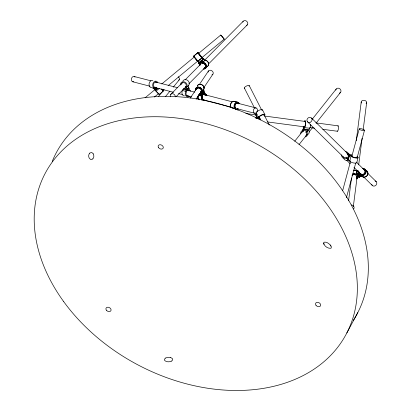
<?xml version="1.0" encoding="UTF-8"?>
<svg xmlns="http://www.w3.org/2000/svg" width="411" height="411" viewBox="0 0 411 411"><rect width="100%" height="100%" fill="white"/><g stroke="black" fill="none" stroke-linecap="round" stroke-linejoin="round"><path stroke-width="0.62" d="M220.717 35.033L222.541 36.769L224.216 39.189L220.728 35.069L198.117 53.805M256.849 118.157L255.791 117.967L256.274 117.192L256.428 114.659L255.981 115.378A2.641 0.57 -79.7 0 0 255.488 115.147M255.94 118.296L256.469 117.448L256.654 114.417M348.559 200.861L351.482 178.03M356.28 140.619L361.233 101.938M352.992 174.007A3.632 2.677 7.3 0 1 356.219 174.418L356.691 170.735L357.966 170.508M356.609 177.67A2.641 1.947 7.3 0 0 356.892 177.1L357.128 175.261M353.311 206.707L357.457 174.367M358.675 164.857L362.091 138.224M363.144 129.979L366.638 102.714M356.352 178.903A3.632 2.79 9.3 0 0 357.678 177.614L359.558 177.264L358.043 174.038L358.156 173.134M359.558 177.264L359.687 176.252M235.159 108.941L235.339 107.785A2.641 1.988 -75.5 0 1 235.477 104.055A2.641 1.988 -75.5 0 1 238.39 103.829M235.323 108.966L235.503 107.805A2.641 1.896 -76.1 0 1 235.667 104.07A2.641 1.896 -76.1 0 1 238.457 103.844M237.404 108.617L237.239 109.696L235.482 109.244M237.466 108.612L237.301 109.691L235.441 109.234M237.866 110.127L238.123 108.684M352.962 173.776A3.632 2.79 9.3 0 1 356.183 174.238L356.753 170.76A3.632 2.79 9.3 0 0 353.527 170.303M356.563 177.614A2.641 2.029 9.3 0 0 356.84 177.038L357.123 175.302M359.656 176.278L359.497 177.233L358.007 173.858L358.145 173M351.759 154.68L349.417 155.358L348.189 160.444L349.787 161.117A3.632 1.105 13.6 0 0 354.138 163.044A3.632 1.105 13.6 0 0 356.614 162.078M349.787 161.117L351.015 156.026L349.417 155.358M351.729 156.247L352.001 155.117L350.506 155.548L351.965 156.159A2.641 0.801 13.6 0 0 355.186 157.613A2.641 0.801 13.6 0 0 356.851 156.817M356.846 162.479L358.073 157.387M303.575 128.253L302.712 130.436A3.632 3.16 38.5 0 0 300.698 133.498M301.695 132.774A2.641 2.296 38.5 0 1 303.22 131.284L303.626 129.768L306.277 130.749L305.897 132.157A2.641 2.296 38.5 0 1 305.882 135.62M310.829 125.36A3.632 1.028 -83.9 0 1 309.673 128.222L309.226 129.886L303.986 129.321L304.433 127.662A3.632 1.028 -83.9 0 0 305.738 122.612A3.632 1.028 -83.9 0 0 304.253 121.322M305.388 136.909A3.632 3.16 38.5 0 0 306.873 131.977L307.782 129.732M309.247 128.679L309.498 127.739M342.62 190.807L350.413 161.718M351.744 156.766L359.204 128.915M346.411 197.753L355.7 163.09M357.025 158.143L364.485 130.292A2.728 0.709 15 0 0 360.704 128.658A2.728 0.709 15 0 0 360.355 129.835A2.728 0.709 15 0 0 364.48 130.313M194.208 56.446A3.632 0.339 50.3 0 0 194.526 57.555A3.632 0.339 50.3 0 0 197.778 61.342L199.027 62.826L203.234 59.333L203.388 58.86L202.145 57.376M198.498 62.066L198.595 61.763M199.027 62.826L198.539 63.155L199.787 64.64A3.632 2.959 45.3 0 0 199.813 65.616M202.705 58.573L202.808 58.27M348.497 159.165L348.03 158.708L350.069 154.757L348.471 154.084A3.632 3.196 -45.5 0 0 345.672 151.649M346.812 332.992L357.786 312.617M199.422 93.636L201.508 93.395L201 91.889L201.549 90.954M198.919 94.463L202.418 94.068L201.858 92.408L203.502 89.608A3.632 2.934 30.4 0 0 202.181 84.918A3.632 2.934 30.4 0 0 197.352 85.853M202.33 91.997L203.152 90.595M202.418 94.068L204.062 91.268L203.502 89.608M259.937 118.342L258.396 118.861L256.012 114.186L256.541 113.338A3.632 1.084 -27 0 1 255.976 112.897M258.396 118.861L258.92 118.008A3.632 1.084 -27 0 1 259.459 116.195A3.632 1.084 -27 0 1 263.78 114.227A3.632 1.084 -27 0 1 264.36 115.532M259.254 118.27L259.731 117.495A2.641 0.786 -27 0 1 261.309 115.388A2.641 0.786 -27 0 1 263.852 115.419M152.568 87.908L153.282 88.658L153.673 88.031L156.036 91.17A3.632 0.339 50.3 0 0 158.661 94.114A3.632 0.339 50.3 0 0 158.898 93.78M153.282 88.658L156.935 89.336L157.536 88.37M190.257 98.08L197.049 87.975M199.551 84.255L208.485 70.964M199.304 93.631L201.354 93.451L200.845 91.941L201.477 91.001M196.129 99.118L201.472 91.165M203.615 87.985L212.877 74.201M198.816 94.438L202.253 94.14L201.693 92.48L203.589 89.66A3.632 2.851 33.9 0 0 201.78 84.702A3.632 2.851 33.9 0 0 197.347 86.644M202.304 92.038L203.255 90.626M202.253 94.14L204.149 91.314L203.589 89.66M294.718 141.245L303.102 130.698M312.288 119.144L336.239 89.002M303.22 131.284L304.628 129.506M305.897 132.157L306.462 131.448M306.873 131.977L308.563 129.85A3.632 3.16 38.5 0 1 307.079 134.782M299.013 144.615L306.996 134.572M308.995 132.059L312.586 127.538M316.182 123.017L340.534 92.372M158.399 96.606L164.107 89.665M165.484 96.585L169.969 91.129M173.231 87.163L179.345 79.729M199.099 62.616L198.585 63.135L199.828 64.619A3.632 3.062 44.7 0 0 199.844 65.606M198.842 53.569L197.907 52.644L193.689 56.163L199.109 62.77L203.671 58.696L198.539 63.155L203.671 58.696L204.966 60.15A3.632 2.959 45.3 0 1 208.505 63.155A3.632 2.959 45.3 0 1 206.851 66.649M200.758 64.774L199.623 63.428L201.292 61.742M170.678 94.463L182.833 82.195M185.084 79.924L202.191 62.662M204.442 60.391L243.158 21.321M203.64 68.986A3.632 3.062 44.7 0 0 206.497 65.796A3.632 3.062 44.7 0 0 202.834 62.282L204.914 60.181A3.632 3.062 44.7 0 1 208.48 63.166A3.632 3.062 44.7 0 1 206.733 66.746M183.285 88.694L185.895 88.663L185.597 87.034L186.296 86.331M176.211 96.595L186.563 86.151M188.819 83.88L206.373 66.161M208.624 63.89L247.34 24.819M182.597 89.511L186.697 89.459L186.373 87.666L188.454 85.565A3.632 3.062 44.7 0 0 187.801 80.525A3.632 3.062 44.7 0 0 182.916 80.977M186.697 89.459L188.783 87.358L188.454 85.565M200.696 64.815L199.566 63.464L201.38 61.665M203.594 69.012A3.632 2.959 45.3 0 0 206.348 65.924A3.632 2.959 45.3 0 0 202.695 62.395L204.966 60.15M199.566 63.464L201.421 62.035L202.474 63.289L203.229 62.539M89.66 153.118L91.468 152.481A1.577 1.161 28.3 0 1 91.966 152.63L93.282 153.884M92.876 158.944L91.067 159.581A1.577 1.161 28.3 0 1 90.569 159.432L89.254 158.178A6.612 4.86 28.3 0 1 89.778 153.211M197.861 61.285L202.078 57.766L197.907 52.644L193.699 56.148M145.052 97.839L155.368 89.274M161.759 83.972L194.187 57.067M154.957 90.045L156.016 89.166M156.036 91.17L159.309 88.452M154.449 97.022L158.872 93.348M162.309 90.497L163.784 89.274M168.207 85.606L197.691 61.141M201.621 57.879L224.221 39.127M197.778 61.342L201.991 57.848L203.234 59.333M159.211 94.463L163.419 90.97M202.7 59.431L203.388 58.86M199.623 63.428L201.539 61.938L202.592 63.191A2.641 2.225 44.7 0 1 205.449 65.164A2.641 2.225 44.7 0 1 204.313 67.949M203.363 58.943L203.722 58.665M199.741 94.011L201.313 94.417L204.529 92.198L205.089 93.857A3.632 2.733 -75.5 0 1 206.928 95.691M199.361 93.903L201.143 94.468L204.503 92.29L205.063 93.944A3.632 2.82 -72.5 0 1 206.507 94.9M184.981 89.48L185.556 89.655L189.086 88.139L189.409 89.932A3.632 2.836 -73.1 0 1 190.678 91.196M256.012 114.186L256.685 113.96M356.183 174.238L358.007 173.858M356.219 174.418L358.043 174.038M357.96 170.796L358.305 174.952L360.123 174.572A3.632 3.196 -45.5 0 0 365.8 172.805A3.632 3.196 -45.5 0 0 362.44 168.567M358.392 171.284L357.93 170.889L358.356 175.117L360.175 174.737A3.632 3.262 -49.6 0 0 365.836 172.959A3.632 3.262 -49.6 0 0 362.389 168.638M360.925 175.656L361.947 175.44M360.915 175.769L361.942 175.554M356.84 177.038L358.377 176.72L357.426 174.567L355.772 174.911A2.641 2.029 9.3 0 0 352.063 175.214M356.892 177.1L358.433 176.781L357.467 174.726L355.808 175.071A2.641 1.947 7.3 0 0 352.109 175.379M366.216 170.462A3.632 3.262 -49.6 0 1 367.162 175.492A3.632 3.262 -49.6 0 1 362.009 176.304L360.19 176.684L358.356 175.117M366.283 170.642A3.632 3.196 -45.5 0 1 367.131 175.584A3.632 3.196 -45.5 0 1 361.988 176.401L360.164 176.781L358.305 174.952M304.613 126.788L303.446 126.66L304.012 128.114L304.387 126.706A2.641 0.75 -83.9 0 0 305.435 123.577A2.641 0.75 -83.9 0 0 304.602 121.646M304.423 127.184L303.107 127.04L303.986 129.321M304.433 127.662L309.673 128.222M245.86 113.539L256.68 114.982M264.319 116L305.681 121.517M315.864 122.874L338.14 125.843M267.438 121.923L304.983 126.932M310.074 127.61L314.528 128.201M322.799 129.306L337.436 131.258M256.274 117.192L258.031 117.51M256.469 117.448L257.795 117.685M256.526 118.404L260.636 119.144M155.599 88.021L156.812 88.247L156.159 87.569M194.382 56.939L194.722 57.504M233.772 101.265L237.486 102.185M202.474 91.668L204.529 92.198M233.874 101.27L237.378 102.175M134.156 76.497L150.868 80.808M155.199 81.928L177.48 87.677M186.147 89.917L194.809 92.151M202.238 94.068L232.564 101.897M236.895 103.012L256.084 107.965A2.728 2.055 -75.5 0 1 256.741 112.393A2.728 2.055 -75.5 0 1 253.31 111.453A2.728 2.055 -75.5 0 1 256.084 107.965M198.369 95.172L201.878 96.076A3.632 2.733 -75.5 0 0 202.202 100.114M132.743 81.768L150.077 86.243M153.786 87.204L173.591 92.316M178.544 93.59L182.88 94.71M186.589 95.671L191.541 96.945M196.494 98.224L198.97 98.861M202.685 99.822L231.152 107.168M235.488 108.288L254.671 113.241M188.259 87.887L189.086 88.139M186.219 89.983L188.962 90.816L188.664 89.187L186.414 90.153L186.692 91.668A2.641 2.06 -73.1 0 0 186.219 94.777A2.641 2.06 -73.1 0 0 188.474 95.799M189.563 96.153A3.632 2.836 -73.1 0 1 185.895 95.979A3.632 2.836 -73.1 0 1 185.88 91.448L182.592 90.446A3.632 2.836 -73.1 0 0 182.145 94.14A3.632 2.836 -73.1 0 0 184.575 95.891M203.671 92.028L204.503 92.29M203.075 94.371L204.724 94.89A2.641 2.055 -72.5 0 1 205.341 95.105M201.991 100.15A3.632 2.82 -72.5 0 1 201.703 96.128L198.405 95.085A3.632 2.82 -72.5 0 0 199.366 99.693M303.159 128.777L307.32 130.318M346.437 152.82A2.641 2.327 -45.5 0 1 347.583 154.685L348.939 155.255L347.639 157.773L346.18 157.161A2.641 2.327 -45.5 0 1 342.836 156.386M341.747 154.839A3.632 3.196 -45.5 0 0 342.938 157.983A3.632 3.196 -45.5 0 0 346.427 158.035L348.03 158.708M349.278 160.639L350.249 161.045M193.689 56.163L194.12 56.533M198.893 53.61L198.539 53.425L203.322 59.251M360.175 174.737L362.009 176.304M197.444 60.807L194.331 56.918M198.821 53.641L198.595 53.425L202.757 58.516L201.991 57.412M350.069 154.757L350.393 155.075M348.471 154.084L349.216 154.813M311.548 118.096L348.014 153.935M356.671 162.448L365.333 170.955M367.609 173.195L376.271 181.708M347.583 154.685L348.518 155.599M346.427 158.035L348.287 159.864A3.632 3.196 -45.5 0 1 343.858 158.728M307.479 121.733L343.94 157.567M346.678 160.259L350.321 163.84M353.969 167.426L361.716 175.04M363.54 176.833L372.202 185.34M360.123 174.572L361.988 176.401M156.935 89.336L155.861 88.211A3.632 2.677 -79.5 0 1 152.81 86.171A3.632 2.677 -79.5 0 1 154.284 81.645A3.632 2.677 -79.5 0 1 157.711 82.508M155.183 89.67L154.274 88.719L155.861 90.862M161.456 88.981L162.787 90.209L162.17 89.151M197.162 60.432L195.626 58.639M202.053 57.37L203.301 58.984M201.585 60.797L202.834 62.282M201.452 60.915L202.695 62.395M198.153 61.331L198.775 62.071M200.157 55.084L200.881 55.963M156.185 91.206L158.528 93.518M330.994 246.112C329.565 243.903 326.915 241.678 324.151 242.197A1.623 1.192 28.3 0 0 323.724 242.603C323.585 245.86 327.762 248.706 330.814 248.27A1.623 1.192 28.3 0 0 331.24 247.859L331.261 246.728L330.408 244.966M262.526 109.912L264.905 114.587M249.23 85.606L261.745 110.169M263.78 114.166L269.308 125.016M244.329 87.98L254.501 107.954M258.863 116.519L260.605 119.94M323.39 243.214L323.971 244.355M256.803 113.857L257.599 115.414M258.129 116.452L258.92 118.008M204.724 94.89L204.216 93.379L202.078 94.771L202.551 96.174A2.641 2.055 -72.5 0 0 202.31 98.938A2.641 2.055 -72.5 0 0 204.221 100.037M201.313 94.417L201.878 96.076M201.143 94.468L201.703 96.128M185.556 89.655L185.88 91.448M358.818 171.397L359.086 174.089L360.627 173.771A2.641 2.374 -49.6 0 0 364.47 173.576A2.641 2.374 -49.6 0 0 363.941 169.779M358.875 171.819L359.055 173.94L360.591 173.617A2.641 2.327 -45.5 0 0 364.675 173.077A2.641 2.327 -45.5 0 0 363.242 169.46M199.083 62.441L199.109 62.77M348.502 153.673A3.632 3.196 -45.5 0 1 349.371 154.187M348.04 158.99A2.641 2.327 -45.5 0 1 347.305 159.304M357.303 156.57A3.632 1.105 13.6 0 1 355.88 158.014A3.632 1.105 13.6 0 1 351.015 156.026M357.734 177.644A3.632 2.677 7.3 0 1 356.419 178.893M353.465 170.324A3.632 2.677 7.3 0 1 356.691 170.735M351.508 204.889A3.632 2.677 7.3 0 1 353.619 208.999M162.669 89.649A3.632 0.339 50.3 0 1 163.357 90.98A3.632 0.339 50.3 0 1 161.651 89.357M152.209 87.533A3.632 2.677 -79.5 0 1 149.059 84.044A3.632 2.677 -79.5 0 1 152.815 80.607M155.836 87.224A2.641 1.947 -79.5 0 1 153.519 84.26A2.641 1.947 -79.5 0 1 156.838 82.734M201.991 57.848A3.632 0.339 50.3 0 1 198.472 53.697A3.632 0.339 50.3 0 1 198.96 53.481M202.474 63.289A2.641 2.153 45.3 0 1 205.305 65.272A2.641 2.153 45.3 0 1 204.257 67.995M180.521 84.979A3.632 3.062 44.7 0 1 184.796 82.046A3.632 3.062 44.7 0 1 186.373 87.666M181.405 84.496A2.641 2.225 44.7 0 1 184.837 83.027A2.641 2.225 44.7 0 1 185.597 87.034M302.455 130.364A3.632 3.16 38.5 0 1 303.539 128.735M310.644 124.59A2.641 0.75 -83.9 0 1 310.536 125.391M256.628 111.905A3.632 1.084 -27 0 1 260.692 109.701A3.632 1.084 -27 0 1 262.408 110.323M255.154 115.054A3.632 0.786 -79.7 0 1 256.187 114.325M234.66 101.496A3.632 2.733 -75.5 0 0 231.152 102.991A3.632 2.733 -75.5 0 0 231.182 107.523L234.691 108.427A3.632 2.733 -75.5 0 1 235.308 103.038A3.632 2.733 -75.5 0 1 239.356 103.788A3.632 2.61 -76.1 0 0 235.503 103.069A3.632 2.61 -76.1 0 0 234.876 108.453L231.162 107.533A3.632 2.61 -76.1 0 1 231.157 103.012A3.632 2.61 -76.1 0 1 234.522 101.481M199.356 99.791A3.632 2.733 -75.5 0 1 198.066 96.241M205.86 95.46A2.641 1.988 -75.5 0 0 204.776 94.807L204.267 93.297L202.217 94.715L202.695 96.117A2.641 1.988 -75.5 0 0 202.495 98.902A2.641 1.988 -75.5 0 0 204.37 99.971M195.646 90.477A3.632 2.934 30.4 0 1 199.541 87.266A3.632 2.934 30.4 0 1 201.858 92.408M196.54 89.254A2.641 2.132 30.4 0 1 200.075 88.37A2.641 2.132 30.4 0 1 201 91.889M195.579 90.394A3.632 2.851 33.9 0 1 199.386 87.327A3.632 2.851 33.9 0 1 201.693 92.48M196.453 89.187A2.641 2.076 33.9 0 1 199.926 88.442A2.641 2.076 33.9 0 1 200.845 91.946M52.233 161.41A170.637 125.406 28.3 0 1 264.525 121.923A170.637 125.406 28.3 0 1 353.306 320.369M244.776 88.226A2.728 0.812 -27 0 1 246.487 86.033A2.728 0.812 -27 0 1 249.066 86.094M171.51 361.11A5.225 3.838 28.3 0 0 172.091 360.704L172.712 359.44A1.736 1.274 28.3 0 0 172.589 358.967A1.634 1.202 28.3 0 0 172.301 358.541L171.089 357.755A4.254 3.129 28.3 0 0 170.421 357.534M171.459 361.063A6.997 5.143 28.3 0 1 166.707 361.588A4.254 3.129 28.3 0 1 166.039 361.377L164.821 360.586A1.634 1.202 28.3 0 1 164.477 360.005A1.736 1.274 28.3 0 1 164.415 359.692L165.032 358.428A5.225 3.838 28.3 0 1 165.618 358.017M165.664 358.068A6.997 5.143 28.3 0 1 170.421 357.544M93.251 153.889A6.612 4.86 28.3 0 1 92.758 158.857M208.12 72.136A2.728 2.142 33.9 0 1 210.18 70.24A2.728 2.142 33.9 0 1 213.078 72.254A2.728 2.142 33.9 0 1 211.978 74.812M178.225 76.765A2.728 1.587 39.4 0 1 178.595 80.114M335.802 90.122A2.728 2.374 38.5 0 1 338.227 88.175A2.728 2.374 38.5 0 1 340.925 90.487A2.728 2.374 38.5 0 1 339.327 93.138M375.099 181.01A2.728 2.404 -45.5 0 1 376.764 183.65A2.728 2.404 -45.5 0 1 374.21 186.08A2.728 2.404 -45.5 0 1 371.698 184.246M133.78 81.707A2.728 2.055 -75.5 0 1 131.469 78.588A2.728 2.055 -75.5 0 1 135.019 77.078M337.78 126.156A2.728 0.652 -82.4 0 1 338.443 128.592A2.728 0.652 -82.4 0 1 337.169 130.909M361.454 103.007A2.728 2.014 7.3 0 1 362.43 100.556A2.728 2.014 7.3 0 1 365.918 101.06A2.728 2.014 7.3 0 1 366.103 103.675M170.447 96.796A2.728 2.302 44.7 0 1 172.384 93.687A2.728 2.302 44.7 0 1 175.286 96.878M242.798 22.071A2.728 2.302 44.7 0 1 246.816 21.382A2.728 2.302 44.7 0 1 246.405 25.477M63.577 301.463A170.637 125.406 28.3 0 0 342.332 340.745A170.637 125.406 28.3 0 0 181.405 118.62A170.637 125.406 28.3 0 0 63.577 301.463M106.413 310.228A2.738 2.014 28.3 0 0 110.872 310.757A2.738 2.014 28.3 0 0 108.191 307.228A2.738 2.014 28.3 0 0 106.413 310.228M316.018 305.327A2.738 2.014 28.3 0 0 320.482 305.871A2.738 2.014 28.3 0 0 317.816 302.342A2.738 2.014 28.3 0 0 316.018 305.327M158.625 147.729A2.738 2.014 28.3 0 0 163.09 148.268A2.738 2.014 28.3 0 0 160.418 144.739A2.738 2.014 28.3 0 0 158.625 147.729M310.038 122.35A2.728 2.404 -45.5 0 0 311.435 117.972A2.728 2.404 -45.5 0 0 307.074 119.426A2.728 2.404 -45.5 0 0 310.038 122.35"/></g></svg>
